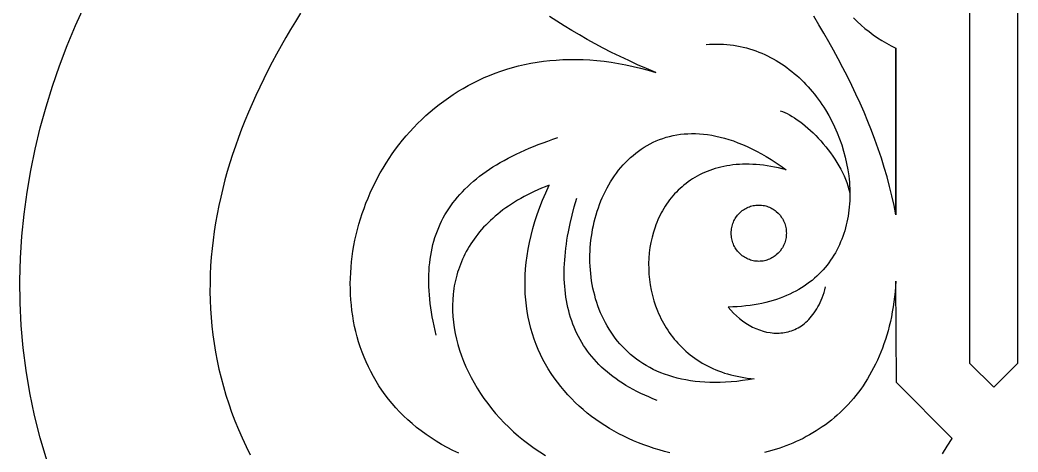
# Model space of a CAD drawing. Extents: x -5 to 96, y -47 to 131.
# Drawn here: x 14.91 to 46.04, y 63.44 to 76.91 of the extents above; entities that cross this region are included whole.
import ezdxf

# ---------------------------------------------------------------- set-up
doc = ezdxf.new("R2010")
doc.units = 0
doc.header["$MEASUREMENT"] = 0
doc.layers.add('LAYER_1', color=18, linetype='CONTINUOUS')

msp = doc.modelspace()

# ---------------------------------------------------------------- linework, layer by layer
at = {"layer": 'LAYER_1'}
for points in [[(45.283, 65.466), (44.536, 66.198), (44.523, 112.582), (45.283, 113.314), (46.042, 112.582), (46.029, 66.198)], [(45.283, 65.466), (44.536, 66.198), (44.523, 112.582), (45.283, 113.314), (46.042, 112.582), (46.029, 66.198)], [(42.236, 70.87), (42.236, 76.03)], [(37.816, 65.726), (37.63, 65.694), (37.447, 65.667), (37.268, 65.645), (37.093, 65.628), (36.921, 65.616), (36.754, 65.609), (36.589, 65.607), (36.429, 65.609), (36.272, 65.616), (36.119, 65.627), (35.969, 65.643), (35.823, 65.663), (35.68, 65.687), (35.541, 65.715), (35.406, 65.747), (35.274, 65.783), (35.146, 65.823), (35.021, 65.866), (34.899, 65.914), (34.781, 65.964), (34.666, 66.018), (34.555, 66.076), (34.447, 66.136), (34.343, 66.2), (34.242, 66.267), (34.144, 66.337), (34.05, 66.41), (33.959, 66.485), (33.871, 66.564), (33.787, 66.644), (33.706, 66.728), (33.628, 66.813), (33.553, 66.901), (33.482, 66.992), (33.413, 67.084), (33.348, 67.179), (33.286, 67.275), (33.228, 67.373), (33.172, 67.473), (33.12, 67.575), (33.07, 67.679), (33.024, 67.783), (32.981, 67.89), (32.941, 67.997), (32.903, 68.106), (32.869, 68.216), (32.838, 68.327), (32.81, 68.438), (32.785, 68.551), (32.763, 68.665), (32.744, 68.779), (32.728, 68.893), (32.714, 69.008), (32.704, 69.124), (32.696, 69.24), (32.691, 69.356), (32.689, 69.472), (32.69, 69.588), (32.694, 69.704), (32.701, 69.82), (32.71, 69.936), (32.722, 70.051), (32.737, 70.166), (32.755, 70.28), (32.775, 70.393), (32.798, 70.506), (32.824, 70.618), (32.852, 70.73), (32.883, 70.84), (32.917, 70.949), (32.953, 71.057), (32.992, 71.163), (33.033, 71.269), (33.077, 71.372), (33.124, 71.475), (33.173, 71.575), (33.224, 71.674), (33.278, 71.771), (33.335, 71.866), (33.394, 71.959), (33.456, 72.05), (33.52, 72.139), (33.586, 72.225), (33.655, 72.309), (33.726, 72.391), (33.799, 72.47), (33.875, 72.546), (33.954, 72.62), (34.034, 72.691), (34.117, 72.758), (34.202, 72.823), (34.289, 72.885), (34.379, 72.943), (34.471, 72.998), (34.565, 73.05), (34.662, 73.098), (34.76, 73.143), (34.861, 73.184), (34.964, 73.221), (35.069, 73.254), (35.176, 73.283), (35.285, 73.309), (35.396, 73.33), (35.51, 73.347), (35.625, 73.359), (35.743, 73.367), (35.863, 73.371), (35.984, 73.37), (36.108, 73.364), (36.233, 73.354), (36.361, 73.339), (36.49, 73.318), (36.622, 73.293), (36.755, 73.262), (36.89, 73.227), (37.027, 73.185), (37.166, 73.139), (37.307, 73.087), (37.45, 73.029), (37.594, 72.966), (37.74, 72.896), (37.888, 72.821), (38.038, 72.74), (38.19, 72.653), (38.343, 72.559), (38.498, 72.46), (38.655, 72.354), (38.813, 72.241), (38.69, 72.272), (38.569, 72.3), (38.449, 72.325), (38.331, 72.347), (38.215, 72.366), (38.101, 72.381), (37.988, 72.394), (37.878, 72.403), (37.769, 72.41), (37.661, 72.414), (37.556, 72.415), (37.452, 72.413), (37.35, 72.409), (37.25, 72.402), (37.152, 72.392), (37.056, 72.379), (36.961, 72.364), (36.868, 72.347), (36.777, 72.327), (36.687, 72.305), (36.6, 72.28), (36.514, 72.253), (36.43, 72.224), (36.348, 72.193), (36.267, 72.159), (36.189, 72.124), (36.112, 72.086), (36.037, 72.046), (35.963, 72.004), (35.892, 71.961), (35.822, 71.915), (35.754, 71.868), (35.688, 71.818), (35.624, 71.767), (35.562, 71.715), (35.501, 71.66), (35.442, 71.604), (35.385, 71.547), (35.33, 71.487), (35.277, 71.427), (35.225, 71.365), (35.175, 71.301), (35.127, 71.237), (35.081, 71.171), (35.037, 71.103), (34.994, 71.035), (34.954, 70.965), (34.915, 70.895), (34.878, 70.823), (34.843, 70.75), (34.809, 70.676), (34.778, 70.601), (34.748, 70.526), (34.72, 70.449), (34.67, 70.294), (34.627, 70.136), (34.591, 69.976), (34.563, 69.814), (34.542, 69.649), (34.528, 69.484), (34.522, 69.318), (34.523, 69.151), (34.532, 68.984), (34.548, 68.817), (34.571, 68.651), (34.602, 68.485), (34.64, 68.321), (34.686, 68.159), (34.739, 67.998), (34.8, 67.84), (34.833, 67.762), (34.868, 67.685), (34.905, 67.608), (34.944, 67.533), (34.984, 67.458), (35.027, 67.384), (35.071, 67.311), (35.117, 67.239), (35.166, 67.168), (35.216, 67.098), (35.267, 67.03), (35.321, 66.962), (35.377, 66.896), (35.434, 66.831), (35.494, 66.768), (35.555, 66.706), (35.618, 66.645), (35.683, 66.586), (35.75, 66.528), (35.819, 66.472), (35.89, 66.417), (35.963, 66.364), (36.037, 66.313), (36.114, 66.264), (36.192, 66.216), (36.272, 66.17), (36.355, 66.127), (36.439, 66.085), (36.525, 66.045), (36.613, 66.007), (36.702, 65.971), (36.794, 65.937), (36.888, 65.905), (36.983, 65.876), (37.081, 65.849), (37.18, 65.824), (37.281, 65.802), (37.384, 65.781), (37.489, 65.764), (37.596, 65.749), (37.705, 65.736)], [(37.816, 65.726), (37.63, 65.694), (37.447, 65.667), (37.268, 65.645), (37.093, 65.628), (36.921, 65.616), (36.754, 65.609), (36.589, 65.607), (36.429, 65.609), (36.272, 65.616), (36.119, 65.627), (35.969, 65.643), (35.823, 65.663), (35.68, 65.687), (35.541, 65.715), (35.406, 65.747), (35.274, 65.783), (35.146, 65.823), (35.021, 65.866), (34.899, 65.914), (34.781, 65.964), (34.666, 66.018), (34.555, 66.076), (34.447, 66.136), (34.343, 66.2), (34.242, 66.267), (34.144, 66.337), (34.05, 66.41), (33.959, 66.485), (33.871, 66.564), (33.787, 66.644), (33.706, 66.728), (33.628, 66.813), (33.553, 66.901), (33.482, 66.992), (33.413, 67.084), (33.348, 67.179), (33.286, 67.275), (33.228, 67.373), (33.172, 67.473), (33.12, 67.575), (33.07, 67.679), (33.024, 67.783), (32.981, 67.89), (32.941, 67.997), (32.903, 68.106), (32.869, 68.216), (32.838, 68.327), (32.81, 68.438), (32.785, 68.551), (32.763, 68.665), (32.744, 68.779), (32.728, 68.893), (32.714, 69.008), (32.704, 69.124), (32.696, 69.24), (32.691, 69.356), (32.689, 69.472), (32.69, 69.588), (32.694, 69.704), (32.701, 69.82), (32.71, 69.936), (32.722, 70.051), (32.737, 70.166), (32.755, 70.28), (32.775, 70.393), (32.798, 70.506), (32.824, 70.618), (32.852, 70.73), (32.883, 70.84), (32.917, 70.949), (32.953, 71.057), (32.992, 71.163), (33.033, 71.269), (33.077, 71.372), (33.124, 71.475), (33.173, 71.575), (33.224, 71.674), (33.278, 71.771), (33.335, 71.866), (33.394, 71.959), (33.456, 72.05), (33.52, 72.139), (33.586, 72.225), (33.655, 72.309), (33.726, 72.391), (33.799, 72.47), (33.875, 72.546), (33.954, 72.62), (34.034, 72.691), (34.117, 72.758), (34.202, 72.823), (34.289, 72.885), (34.379, 72.943), (34.471, 72.998), (34.565, 73.05), (34.662, 73.098), (34.76, 73.143), (34.861, 73.184), (34.964, 73.221), (35.069, 73.254), (35.176, 73.283), (35.285, 73.309), (35.396, 73.33), (35.51, 73.347), (35.625, 73.359), (35.743, 73.367), (35.863, 73.371), (35.984, 73.37), (36.108, 73.364), (36.233, 73.354), (36.361, 73.339), (36.49, 73.318), (36.622, 73.293), (36.755, 73.262), (36.89, 73.227), (37.027, 73.185), (37.166, 73.139), (37.307, 73.087), (37.45, 73.029), (37.594, 72.966), (37.74, 72.896), (37.888, 72.821), (38.038, 72.74), (38.19, 72.653), (38.343, 72.559), (38.498, 72.46), (38.655, 72.354), (38.813, 72.241), (38.69, 72.272), (38.569, 72.3), (38.449, 72.325), (38.331, 72.347), (38.215, 72.366), (38.101, 72.381), (37.988, 72.394), (37.878, 72.403), (37.769, 72.41), (37.661, 72.414), (37.556, 72.415), (37.452, 72.413), (37.35, 72.409), (37.25, 72.402), (37.152, 72.392), (37.056, 72.379), (36.961, 72.364), (36.868, 72.347), (36.777, 72.327), (36.687, 72.305), (36.6, 72.28), (36.514, 72.253), (36.43, 72.224), (36.348, 72.193), (36.267, 72.159), (36.189, 72.124), (36.112, 72.086), (36.037, 72.046), (35.963, 72.004), (35.892, 71.961), (35.822, 71.915), (35.754, 71.868), (35.688, 71.818), (35.624, 71.767), (35.562, 71.715), (35.501, 71.66), (35.442, 71.604), (35.385, 71.547), (35.33, 71.487), (35.277, 71.427), (35.225, 71.365), (35.175, 71.301), (35.127, 71.237), (35.081, 71.171), (35.037, 71.103), (34.994, 71.035), (34.954, 70.965), (34.915, 70.895), (34.878, 70.823), (34.843, 70.75), (34.809, 70.676), (34.778, 70.601), (34.748, 70.526), (34.72, 70.449), (34.67, 70.294), (34.627, 70.136), (34.591, 69.976), (34.563, 69.814), (34.542, 69.649), (34.528, 69.484), (34.522, 69.318), (34.523, 69.151), (34.532, 68.984), (34.548, 68.817), (34.571, 68.651), (34.602, 68.485), (34.64, 68.321), (34.686, 68.159), (34.739, 67.998), (34.8, 67.84), (34.833, 67.762), (34.868, 67.685), (34.905, 67.608), (34.944, 67.533), (34.984, 67.458), (35.027, 67.384), (35.071, 67.311), (35.117, 67.239), (35.166, 67.168), (35.216, 67.098), (35.267, 67.03), (35.321, 66.962), (35.377, 66.896), (35.434, 66.831), (35.494, 66.768), (35.555, 66.706), (35.618, 66.645), (35.683, 66.586), (35.75, 66.528), (35.819, 66.472), (35.89, 66.417), (35.963, 66.364), (36.037, 66.313), (36.114, 66.264), (36.192, 66.216), (36.272, 66.17), (36.355, 66.127), (36.439, 66.085), (36.525, 66.045), (36.613, 66.007), (36.702, 65.971), (36.794, 65.937), (36.888, 65.905), (36.983, 65.876), (37.081, 65.849), (37.18, 65.824), (37.281, 65.802), (37.384, 65.781), (37.489, 65.764), (37.596, 65.749), (37.705, 65.736)], [(37.099, 70.264), (37.1, 70.31), (37.103, 70.354), (37.108, 70.398), (37.116, 70.441), (37.126, 70.484), (37.137, 70.526), (37.151, 70.566), (37.166, 70.606), (37.183, 70.645), (37.202, 70.683), (37.223, 70.72), (37.245, 70.755), (37.295, 70.823), (37.35, 70.885), (37.411, 70.942), (37.443, 70.968), (37.477, 70.993), (37.512, 71.016), (37.548, 71.037), (37.585, 71.056), (37.623, 71.074), (37.662, 71.089), (37.702, 71.103), (37.743, 71.115), (37.784, 71.125), (37.826, 71.133), (37.869, 71.138), (37.913, 71.142), (37.957, 71.143), (38.001, 71.142), (38.045, 71.138), (38.088, 71.133), (38.13, 71.125), (38.172, 71.115), (38.212, 71.103), (38.252, 71.089), (38.291, 71.074), (38.329, 71.056), (38.366, 71.037), (38.402, 71.016), (38.437, 70.993), (38.471, 70.968), (38.503, 70.942), (38.564, 70.885), (38.62, 70.823), (38.669, 70.755), (38.691, 70.72), (38.712, 70.683), (38.731, 70.645), (38.748, 70.606), (38.764, 70.566), (38.777, 70.526), (38.789, 70.484), (38.798, 70.441), (38.806, 70.398), (38.811, 70.354), (38.815, 70.31), (38.816, 70.264), (38.815, 70.219), (38.811, 70.175), (38.806, 70.131), (38.798, 70.087), (38.789, 70.045), (38.777, 70.003), (38.764, 69.962), (38.748, 69.923), (38.731, 69.884), (38.712, 69.846), (38.691, 69.809), (38.669, 69.773), (38.62, 69.706), (38.564, 69.643), (38.503, 69.587), (38.471, 69.561), (38.437, 69.536), (38.402, 69.513), (38.366, 69.492), (38.329, 69.473), (38.291, 69.455), (38.252, 69.439), (38.212, 69.426), (38.172, 69.414), (38.13, 69.404), (38.088, 69.396), (38.045, 69.391), (38.001, 69.387), (37.957, 69.386), (37.913, 69.387), (37.869, 69.391), (37.826, 69.396), (37.784, 69.404), (37.743, 69.414), (37.702, 69.426), (37.662, 69.439), (37.623, 69.455), (37.585, 69.473), (37.548, 69.492), (37.512, 69.513), (37.477, 69.536), (37.443, 69.561), (37.411, 69.587), (37.35, 69.643), (37.295, 69.706), (37.245, 69.773), (37.223, 69.809), (37.202, 69.846), (37.183, 69.884), (37.166, 69.923), (37.151, 69.962), (37.137, 70.003), (37.126, 70.045), (37.116, 70.087), (37.108, 70.131), (37.103, 70.175), (37.1, 70.219)], [(37.099, 70.264), (37.1, 70.31), (37.103, 70.354), (37.108, 70.398), (37.116, 70.441), (37.126, 70.484), (37.137, 70.526), (37.151, 70.566), (37.166, 70.606), (37.183, 70.645), (37.202, 70.683), (37.223, 70.72), (37.245, 70.755), (37.295, 70.823), (37.35, 70.885), (37.411, 70.942), (37.443, 70.968), (37.477, 70.993), (37.512, 71.016), (37.548, 71.037), (37.585, 71.056), (37.623, 71.074), (37.662, 71.089), (37.702, 71.103), (37.743, 71.115), (37.784, 71.125), (37.826, 71.133), (37.869, 71.138), (37.913, 71.142), (37.957, 71.143), (38.001, 71.142), (38.045, 71.138), (38.088, 71.133), (38.13, 71.125), (38.172, 71.115), (38.212, 71.103), (38.252, 71.089), (38.291, 71.074), (38.329, 71.056), (38.366, 71.037), (38.402, 71.016), (38.437, 70.993), (38.471, 70.968), (38.503, 70.942), (38.564, 70.885), (38.62, 70.823), (38.669, 70.755), (38.691, 70.72), (38.712, 70.683), (38.731, 70.645), (38.748, 70.606), (38.764, 70.566), (38.777, 70.526), (38.789, 70.484), (38.798, 70.441), (38.806, 70.398), (38.811, 70.354), (38.815, 70.31), (38.816, 70.264), (38.815, 70.219), (38.811, 70.175), (38.806, 70.131), (38.798, 70.087), (38.789, 70.045), (38.777, 70.003), (38.764, 69.962), (38.748, 69.923), (38.731, 69.884), (38.712, 69.846), (38.691, 69.809), (38.669, 69.773), (38.62, 69.706), (38.564, 69.643), (38.503, 69.587), (38.471, 69.561), (38.437, 69.536), (38.402, 69.513), (38.366, 69.492), (38.329, 69.473), (38.291, 69.455), (38.252, 69.439), (38.212, 69.426), (38.172, 69.414), (38.13, 69.404), (38.088, 69.396), (38.045, 69.391), (38.001, 69.387), (37.957, 69.386), (37.913, 69.387), (37.869, 69.391), (37.826, 69.396), (37.784, 69.404), (37.743, 69.414), (37.702, 69.426), (37.662, 69.439), (37.623, 69.455), (37.585, 69.473), (37.548, 69.492), (37.512, 69.513), (37.477, 69.536), (37.443, 69.561), (37.411, 69.587), (37.35, 69.643), (37.295, 69.706), (37.245, 69.773), (37.223, 69.809), (37.202, 69.846), (37.183, 69.884), (37.166, 69.923), (37.151, 69.962), (37.137, 70.003), (37.126, 70.045), (37.116, 70.087), (37.108, 70.131), (37.103, 70.175), (37.1, 70.219)]]:
    msp.add_lwpolyline(points, close=True, dxfattribs=at)
for points in [[(15.748, 63.183), (15.542, 63.88), (15.366, 64.58), (15.22, 65.282), (15.103, 65.986), (15.015, 66.689), (14.954, 67.391), (14.921, 68.091), (14.914, 68.789), (14.933, 69.483), (14.977, 70.174), (15.045, 70.86), (15.137, 71.54), (15.252, 72.215), (15.39, 72.884), (15.549, 73.546), (15.729, 74.201), (15.93, 74.847), (16.15, 75.486), (16.39, 76.117), (16.649, 76.739), (16.926, 77.352)], [(23.664, 77.121), (23.507, 76.868), (23.354, 76.615), (23.204, 76.361), (23.059, 76.105), (22.917, 75.849), (22.779, 75.592), (22.645, 75.334), (22.515, 75.076), (22.39, 74.817), (22.268, 74.557), (22.151, 74.296), (22.039, 74.034), (21.931, 73.772), (21.827, 73.51), (21.728, 73.247), (21.634, 72.983), (21.545, 72.719), (21.461, 72.454), (21.381, 72.188), (21.307, 71.923), (21.238, 71.657), (21.174, 71.39), (21.116, 71.123), (21.063, 70.856), (21.015, 70.588), (20.973, 70.321), (20.936, 70.052), (20.905, 69.784), (20.88, 69.516), (20.861, 69.247), (20.848, 68.978), (20.841, 68.709), (20.84, 68.44), (20.846, 68.171), (20.857, 67.902), (20.875, 67.633), (20.899, 67.364), (20.93, 67.095), (20.968, 66.826), (21.012, 66.557), (21.063, 66.288), (21.121, 66.02), (21.186, 65.752), (21.258, 65.483), (21.336, 65.216), (21.423, 64.948), (21.516, 64.681), (21.617, 64.414), (21.725, 64.147), (21.84, 63.881), (21.964, 63.615), (22.095, 63.35)], [(23.664, 77.121), (23.507, 76.868), (23.354, 76.615), (23.204, 76.361), (23.059, 76.105), (22.917, 75.849), (22.779, 75.592), (22.645, 75.334), (22.515, 75.076), (22.39, 74.817), (22.268, 74.557), (22.151, 74.296), (22.039, 74.034), (21.931, 73.772), (21.827, 73.51), (21.728, 73.247), (21.634, 72.983), (21.545, 72.719), (21.461, 72.454), (21.381, 72.188), (21.307, 71.923), (21.238, 71.657), (21.174, 71.39), (21.116, 71.123), (21.063, 70.856), (21.015, 70.588), (20.973, 70.321), (20.936, 70.052), (20.905, 69.784), (20.88, 69.516), (20.861, 69.247), (20.848, 68.978), (20.841, 68.709), (20.84, 68.44), (20.846, 68.171), (20.857, 67.902), (20.875, 67.633), (20.899, 67.364), (20.93, 67.095), (20.968, 66.826), (21.012, 66.557), (21.063, 66.288), (21.121, 66.02), (21.186, 65.752), (21.258, 65.483), (21.336, 65.216), (21.423, 64.948), (21.516, 64.681), (21.617, 64.414), (21.725, 64.147), (21.84, 63.881), (21.964, 63.615), (22.095, 63.35)], [(28.598, 63.406), (28.414, 63.493), (28.237, 63.584), (28.064, 63.68), (27.897, 63.778), (27.736, 63.881), (27.579, 63.987), (27.428, 64.097), (27.283, 64.21), (27.142, 64.327), (27.007, 64.446), (26.877, 64.569), (26.752, 64.695), (26.632, 64.824), (26.518, 64.955), (26.408, 65.09), (26.304, 65.226), (26.204, 65.366), (26.109, 65.508), (26.02, 65.652), (25.935, 65.798), (25.855, 65.947), (25.78, 66.097), (25.71, 66.249), (25.645, 66.403), (25.584, 66.559), (25.528, 66.717), (25.477, 66.876), (25.431, 67.036), (25.389, 67.197), (25.352, 67.36), (25.319, 67.524), (25.291, 67.689), (25.268, 67.855), (25.249, 68.021), (25.234, 68.188), (25.224, 68.356), (25.219, 68.525), (25.217, 68.693), (25.221, 68.862), (25.228, 69.031), (25.24, 69.201), (25.256, 69.37), (25.276, 69.539), (25.3, 69.708), (25.329, 69.876), (25.362, 70.044), (25.399, 70.212), (25.44, 70.379), (25.485, 70.545), (25.534, 70.71), (25.587, 70.875), (25.644, 71.038), (25.705, 71.2), (25.77, 71.361), (25.839, 71.521), (25.911, 71.679), (25.988, 71.836), (26.068, 71.991), (26.152, 72.144), (26.24, 72.296), (26.331, 72.445), (26.427, 72.593), (26.525, 72.738), (26.628, 72.881), (26.734, 73.022), (26.844, 73.16), (26.957, 73.296), (27.073, 73.429), (27.193, 73.559), (27.317, 73.687), (27.444, 73.811), (27.574, 73.932), (27.708, 74.051), (27.845, 74.166), (27.985, 74.277), (28.129, 74.385), (28.275, 74.49), (28.425, 74.591), (28.579, 74.688), (28.735, 74.781), (28.894, 74.871), (29.057, 74.956), (29.223, 75.037), (29.391, 75.114), (29.563, 75.186), (29.737, 75.254), (29.915, 75.317), (30.095, 75.376), (30.279, 75.43), (30.465, 75.479), (30.654, 75.523), (30.845, 75.562), (31.04, 75.595), (31.237, 75.624), (31.437, 75.647), (31.64, 75.664), (31.845, 75.676), (32.053, 75.683), (32.264, 75.683), (32.477, 75.678), (32.692, 75.666), (32.91, 75.649), (33.131, 75.625), (33.354, 75.595), (33.579, 75.558), (33.807, 75.515), (34.037, 75.466), (34.269, 75.41), (34.504, 75.346), (34.741, 75.276), (34.456, 75.397), (34.176, 75.519), (33.901, 75.644), (33.632, 75.772), (33.367, 75.902), (33.108, 76.034), (32.854, 76.169), (32.604, 76.306), (32.36, 76.446), (32.121, 76.587), (31.886, 76.731), (31.657, 76.877), (31.433, 77.025)], [(28.598, 63.406), (28.414, 63.493), (28.237, 63.584), (28.064, 63.68), (27.897, 63.778), (27.736, 63.881), (27.579, 63.987), (27.428, 64.097), (27.283, 64.21), (27.142, 64.327), (27.007, 64.446), (26.877, 64.569), (26.752, 64.695), (26.632, 64.824), (26.518, 64.955), (26.408, 65.09), (26.304, 65.226), (26.204, 65.366), (26.109, 65.508), (26.02, 65.652), (25.935, 65.798), (25.855, 65.947), (25.78, 66.097), (25.71, 66.249), (25.645, 66.403), (25.584, 66.559), (25.528, 66.717), (25.477, 66.876), (25.431, 67.036), (25.389, 67.197), (25.352, 67.36), (25.319, 67.524), (25.291, 67.689), (25.268, 67.855), (25.249, 68.021), (25.234, 68.188), (25.224, 68.356), (25.219, 68.525), (25.217, 68.693), (25.221, 68.862), (25.228, 69.031), (25.24, 69.201), (25.256, 69.37), (25.276, 69.539), (25.3, 69.708), (25.329, 69.876), (25.362, 70.044), (25.399, 70.212), (25.44, 70.379), (25.485, 70.545), (25.534, 70.71), (25.587, 70.875), (25.644, 71.038), (25.705, 71.2), (25.77, 71.361), (25.839, 71.521), (25.911, 71.679), (25.988, 71.836), (26.068, 71.991), (26.152, 72.144), (26.24, 72.296), (26.331, 72.445), (26.427, 72.593), (26.525, 72.738), (26.628, 72.881), (26.734, 73.022), (26.844, 73.16), (26.957, 73.296), (27.073, 73.429), (27.193, 73.559), (27.317, 73.687), (27.444, 73.811), (27.574, 73.932), (27.708, 74.051), (27.845, 74.166), (27.985, 74.277), (28.129, 74.385), (28.275, 74.49), (28.425, 74.591), (28.579, 74.688), (28.735, 74.781), (28.894, 74.871), (29.057, 74.956), (29.223, 75.037), (29.391, 75.114), (29.563, 75.186), (29.737, 75.254), (29.915, 75.317), (30.095, 75.376), (30.279, 75.43), (30.465, 75.479), (30.654, 75.523), (30.845, 75.562), (31.04, 75.595), (31.237, 75.624), (31.437, 75.647), (31.64, 75.664), (31.845, 75.676), (32.053, 75.683), (32.264, 75.683), (32.477, 75.678), (32.692, 75.666), (32.91, 75.649), (33.131, 75.625), (33.354, 75.595), (33.579, 75.558), (33.807, 75.515), (34.037, 75.466), (34.269, 75.41), (34.504, 75.346), (34.741, 75.276), (34.456, 75.397), (34.176, 75.519), (33.901, 75.644), (33.632, 75.772), (33.367, 75.902), (33.108, 76.034), (32.854, 76.169), (32.604, 76.306), (32.36, 76.446), (32.121, 76.587), (31.886, 76.731), (31.657, 76.877), (31.433, 77.025)], [(40.912, 76.977), (41.027, 76.864), (41.146, 76.755), (41.269, 76.65), (41.396, 76.549), (41.527, 76.453), (41.661, 76.36), (41.799, 76.271), (41.941, 76.187), (42.087, 76.106), (42.236, 76.03), (42.236, 70.832), (42.176, 71.131), (42.11, 71.428), (42.036, 71.724), (41.957, 72.018), (41.871, 72.311), (41.779, 72.603), (41.682, 72.892), (41.579, 73.181), (41.47, 73.467), (41.357, 73.752), (41.238, 74.035), (41.115, 74.317), (40.988, 74.596), (40.856, 74.874), (40.72, 75.15), (40.581, 75.424), (40.437, 75.696), (40.291, 75.967), (40.141, 76.235), (39.988, 76.501), (39.832, 76.765), (39.674, 77.028)], [(42.236, 70.832), (42.176, 71.131), (42.11, 71.428), (42.036, 71.724), (41.957, 72.018), (41.871, 72.311), (41.779, 72.603), (41.682, 72.892), (41.579, 73.181), (41.47, 73.467), (41.357, 73.752), (41.238, 74.035), (41.115, 74.317), (40.988, 74.596), (40.856, 74.874), (40.72, 75.15), (40.581, 75.424), (40.437, 75.696), (40.291, 75.967), (40.141, 76.235), (39.988, 76.501), (39.832, 76.765), (39.674, 77.028)], [(40.912, 76.977), (41.027, 76.864), (41.146, 76.755), (41.269, 76.65), (41.396, 76.549), (41.527, 76.453), (41.661, 76.36), (41.799, 76.271), (41.941, 76.187), (42.087, 76.106), (42.236, 76.03)], [(36.311, 76.151), (36.422, 76.158), (36.532, 76.162), (36.641, 76.163), (36.749, 76.161), (36.856, 76.156), (36.961, 76.147), (37.066, 76.136), (37.17, 76.122), (37.272, 76.106), (37.374, 76.086), (37.474, 76.064), (37.573, 76.039), (37.671, 76.011), (37.767, 75.981), (37.863, 75.948), (37.957, 75.912), (38.05, 75.875), (38.142, 75.834), (38.232, 75.792), (38.322, 75.747), (38.409, 75.7), (38.496, 75.651), (38.581, 75.599), (38.665, 75.546), (38.748, 75.49), (38.829, 75.433), (38.908, 75.373), (38.987, 75.311), (39.064, 75.248), (39.139, 75.183), (39.213, 75.116), (39.286, 75.048), (39.357, 74.977), (39.426, 74.905), (39.494, 74.832), (39.561, 74.757), (39.625, 74.681), (39.689, 74.603), (39.75, 74.524), (39.811, 74.443), (39.869, 74.361), (39.926, 74.278), (39.981, 74.194), (40.035, 74.109), (40.137, 73.935), (40.232, 73.757), (40.321, 73.576), (40.402, 73.392), (40.476, 73.205), (40.542, 73.016), (40.602, 72.824), (40.653, 72.631), (40.697, 72.437), (40.733, 72.243), (40.761, 72.048), (40.772, 71.95), (40.781, 71.853), (40.788, 71.755), (40.793, 71.658), (40.796, 71.561), (40.797, 71.464), (40.795, 71.368), (40.792, 71.272), (40.786, 71.176), (40.778, 71.081), (40.768, 70.986), (40.756, 70.891), (40.741, 70.798), (40.725, 70.705), (40.706, 70.613), (40.685, 70.521), (40.661, 70.43), (40.636, 70.34), (40.608, 70.251), (40.577, 70.163), (40.545, 70.076), (40.51, 69.99), (40.472, 69.905), (40.432, 69.821), (40.39, 69.738), (40.346, 69.657), (40.299, 69.577), (40.249, 69.498), (40.197, 69.421), (40.143, 69.345), (40.086, 69.27), (40.027, 69.197), (39.965, 69.126), (39.901, 69.056), (39.834, 68.988), (39.764, 68.921), (39.692, 68.857), (39.617, 68.794), (39.54, 68.733), (39.46, 68.674), (39.377, 68.617), (39.292, 68.562), (39.204, 68.509), (39.113, 68.458), (39.02, 68.41), (38.924, 68.363), (38.825, 68.319), (38.724, 68.277), (38.619, 68.238), (38.512, 68.2), (38.402, 68.166), (38.29, 68.134), (38.174, 68.104), (38.056, 68.077), (37.934, 68.053), (37.81, 68.031), (37.683, 68.013), (37.553, 67.996), (37.421, 67.983), (37.285, 67.973), (37.146, 67.966), (37.004, 67.961), (37.085, 67.864), (37.171, 67.771), (37.261, 67.684), (37.354, 67.602), (37.452, 67.527), (37.552, 67.457), (37.655, 67.394), (37.761, 67.338), (37.869, 67.288), (37.978, 67.246), (38.089, 67.21), (38.201, 67.183), (38.313, 67.163), (38.369, 67.156), (38.425, 67.151), (38.481, 67.149), (38.537, 67.148), (38.593, 67.15), (38.649, 67.153), (38.704, 67.159), (38.759, 67.167), (38.814, 67.177), (38.868, 67.19), (38.922, 67.205), (38.976, 67.222), (39.028, 67.242), (39.081, 67.264), (39.133, 67.288), (39.184, 67.315), (39.234, 67.344), (39.284, 67.376), (39.332, 67.411), (39.38, 67.448), (39.427, 67.487), (39.473, 67.53), (39.518, 67.575), (39.562, 67.622), (39.605, 67.673), (39.647, 67.726), (39.688, 67.782), (39.727, 67.84), (39.765, 67.902), (39.802, 67.966), (39.837, 68.034), (39.871, 68.104), (39.903, 68.177), (39.934, 68.253), (39.964, 68.333), (39.992, 68.415), (40.018, 68.5), (40.042, 68.589)], [(42.236, 70.87), (42.236, 76.03)], [(38.624, 74.082), (38.694, 74.058), (38.766, 74.028), (38.841, 73.993), (38.917, 73.953), (38.996, 73.908), (39.075, 73.858), (39.156, 73.803), (39.237, 73.745), (39.319, 73.682), (39.402, 73.615), (39.485, 73.544), (39.567, 73.47), (39.649, 73.392), (39.731, 73.312), (39.811, 73.228), (39.891, 73.141), (39.968, 73.052), (40.045, 72.96), (40.119, 72.866), (40.191, 72.77), (40.261, 72.671), (40.328, 72.572), (40.392, 72.471), (40.453, 72.368), (40.511, 72.264), (40.565, 72.16), (40.615, 72.054), (40.661, 71.949), (40.702, 71.842), (40.738, 71.736), (40.77, 71.629), (40.796, 71.523)], [(27.895, 67.081), (27.86, 67.228), (27.827, 67.373), (27.798, 67.517), (27.771, 67.658), (27.748, 67.798), (27.727, 67.936), (27.709, 68.072), (27.694, 68.207), (27.682, 68.339), (27.673, 68.47), (27.667, 68.599), (27.664, 68.727), (27.663, 68.853), (27.666, 68.977), (27.672, 69.099), (27.681, 69.22), (27.692, 69.339), (27.707, 69.457), (27.724, 69.572), (27.745, 69.686), (27.769, 69.799), (27.795, 69.91), (27.825, 70.019), (27.857, 70.127), (27.893, 70.233), (27.932, 70.338), (27.973, 70.441), (28.018, 70.542), (28.066, 70.642), (28.116, 70.74), (28.17, 70.837), (28.227, 70.932), (28.287, 71.026), (28.35, 71.118), (28.416, 71.209), (28.485, 71.299), (28.557, 71.386), (28.633, 71.473), (28.711, 71.558), (28.792, 71.641), (28.877, 71.724), (28.965, 71.804), (29.055, 71.884), (29.149, 71.961), (29.246, 72.038), (29.347, 72.113), (29.45, 72.187), (29.556, 72.259), (29.666, 72.331), (29.778, 72.4), (29.894, 72.469), (30.013, 72.536), (30.136, 72.602), (30.261, 72.666), (30.389, 72.73), (30.521, 72.791), (30.656, 72.852), (30.794, 72.912), (30.935, 72.97), (31.08, 73.027), (31.227, 73.083), (31.378, 73.137), (31.532, 73.191), (31.69, 73.243)], [(35.182, 63.421), (35.017, 63.462), (34.852, 63.507), (34.689, 63.556), (34.527, 63.609), (34.367, 63.666), (34.209, 63.727), (34.052, 63.792), (33.897, 63.861), (33.744, 63.934), (33.593, 64.011), (33.444, 64.092), (33.298, 64.177), (33.154, 64.265), (33.013, 64.357), (32.875, 64.453), (32.74, 64.553), (32.608, 64.657), (32.479, 64.764), (32.353, 64.875), (32.231, 64.989), (32.112, 65.108), (31.997, 65.229), (31.886, 65.355), (31.779, 65.483), (31.676, 65.616), (31.577, 65.751), (31.482, 65.891), (31.392, 66.033), (31.307, 66.179), (31.226, 66.329), (31.15, 66.481), (31.08, 66.637), (31.014, 66.796), (30.953, 66.959), (30.898, 67.125), (30.849, 67.293), (30.805, 67.465), (30.767, 67.641), (30.735, 67.819), (30.708, 68), (30.688, 68.185), (30.675, 68.372), (30.667, 68.563), (30.667, 68.756), (30.673, 68.952), (30.685, 69.151), (30.705, 69.354), (30.732, 69.559), (30.766, 69.766), (30.807, 69.977), (30.856, 70.19), (30.912, 70.406), (30.976, 70.625), (31.048, 70.847), (31.128, 71.071), (31.216, 71.298), (31.313, 71.527), (31.417, 71.759), (31.298, 71.712), (31.181, 71.664), (31.066, 71.615), (30.954, 71.564), (30.845, 71.512), (30.739, 71.459), (30.635, 71.404), (30.533, 71.348), (30.435, 71.291), (30.338, 71.233), (30.245, 71.173), (30.153, 71.112), (30.065, 71.051), (29.978, 70.988), (29.895, 70.924), (29.813, 70.859), (29.734, 70.793), (29.658, 70.726), (29.584, 70.658), (29.512, 70.589), (29.443, 70.519), (29.376, 70.448), (29.312, 70.376), (29.25, 70.304), (29.19, 70.23), (29.132, 70.156), (29.077, 70.081), (29.024, 70.005), (28.974, 69.928), (28.925, 69.851), (28.879, 69.773), (28.835, 69.694), (28.793, 69.615), (28.754, 69.535), (28.717, 69.455), (28.682, 69.373), (28.649, 69.292), (28.618, 69.209), (28.589, 69.127), (28.562, 69.044), (28.538, 68.96), (28.516, 68.876), (28.495, 68.791), (28.477, 68.706), (28.461, 68.621), (28.447, 68.536), (28.435, 68.45), (28.425, 68.363), (28.41, 68.19), (28.404, 68.016), (28.405, 67.841), (28.414, 67.666), (28.431, 67.491), (28.454, 67.315), (28.486, 67.139), (28.524, 66.964), (28.569, 66.789), (28.622, 66.615), (28.681, 66.442), (28.747, 66.269), (28.819, 66.098), (28.898, 65.929), (28.983, 65.761), (29.075, 65.594), (29.173, 65.43), (29.277, 65.268), (29.386, 65.108), (29.502, 64.951), (29.623, 64.797), (29.75, 64.645), (29.882, 64.497), (30.02, 64.352), (30.163, 64.211), (30.311, 64.073), (30.464, 63.939), (30.622, 63.809), (30.785, 63.684), (30.953, 63.563), (31.125, 63.447), (31.301, 63.336)], [(35.182, 63.421), (35.017, 63.462), (34.852, 63.507), (34.689, 63.556), (34.527, 63.609), (34.367, 63.666), (34.209, 63.727), (34.052, 63.792), (33.897, 63.861), (33.744, 63.934), (33.593, 64.011), (33.444, 64.092), (33.298, 64.177), (33.154, 64.265), (33.013, 64.357), (32.875, 64.453), (32.74, 64.553), (32.608, 64.657), (32.479, 64.764), (32.353, 64.875), (32.231, 64.989), (32.112, 65.108), (31.997, 65.229), (31.886, 65.355), (31.779, 65.483), (31.676, 65.616), (31.577, 65.751), (31.482, 65.891), (31.392, 66.033), (31.307, 66.179), (31.226, 66.329), (31.15, 66.481), (31.08, 66.637), (31.014, 66.796), (30.953, 66.959), (30.898, 67.125), (30.849, 67.293), (30.805, 67.465), (30.767, 67.641), (30.735, 67.819), (30.708, 68), (30.688, 68.185), (30.675, 68.372), (30.667, 68.563), (30.667, 68.756), (30.673, 68.952), (30.685, 69.151), (30.705, 69.354), (30.732, 69.559), (30.766, 69.766), (30.807, 69.977), (30.856, 70.19), (30.912, 70.406), (30.976, 70.625), (31.048, 70.847), (31.128, 71.071), (31.216, 71.298), (31.313, 71.527), (31.417, 71.759), (31.298, 71.712), (31.181, 71.664), (31.066, 71.615), (30.954, 71.564), (30.845, 71.512), (30.739, 71.459), (30.635, 71.404), (30.533, 71.348), (30.435, 71.291), (30.338, 71.233), (30.245, 71.173), (30.153, 71.112), (30.065, 71.051), (29.978, 70.988), (29.895, 70.924), (29.813, 70.859), (29.734, 70.793), (29.658, 70.726), (29.584, 70.658), (29.512, 70.589), (29.443, 70.519), (29.376, 70.448), (29.312, 70.376), (29.25, 70.304), (29.19, 70.23), (29.132, 70.156), (29.077, 70.081), (29.024, 70.005), (28.974, 69.928), (28.925, 69.851), (28.879, 69.773), (28.835, 69.694), (28.793, 69.615), (28.754, 69.535), (28.717, 69.455), (28.682, 69.373), (28.649, 69.292), (28.618, 69.209), (28.589, 69.127), (28.562, 69.044), (28.538, 68.96), (28.516, 68.876), (28.495, 68.791), (28.477, 68.706), (28.461, 68.621), (28.447, 68.536), (28.435, 68.45), (28.425, 68.363), (28.41, 68.19), (28.404, 68.016), (28.405, 67.841), (28.414, 67.666), (28.431, 67.491), (28.454, 67.315), (28.486, 67.139), (28.524, 66.964), (28.569, 66.789), (28.622, 66.615), (28.681, 66.442), (28.747, 66.269), (28.819, 66.098), (28.898, 65.929), (28.983, 65.761), (29.075, 65.594), (29.173, 65.43), (29.277, 65.268), (29.386, 65.108), (29.502, 64.951), (29.623, 64.797), (29.75, 64.645), (29.882, 64.497), (30.02, 64.352), (30.163, 64.211), (30.311, 64.073), (30.464, 63.939), (30.622, 63.809), (30.785, 63.684), (30.953, 63.563), (31.125, 63.447), (31.301, 63.336)], [(34.789, 65.052), (34.656, 65.104), (34.525, 65.158), (34.398, 65.214), (34.275, 65.271), (34.155, 65.33), (34.038, 65.391), (33.925, 65.453), (33.815, 65.518), (33.709, 65.584), (33.605, 65.651), (33.505, 65.72), (33.409, 65.791), (33.315, 65.864), (33.225, 65.938), (33.138, 66.014), (33.054, 66.091), (32.973, 66.17), (32.895, 66.251), (32.821, 66.333), (32.749, 66.416), (32.681, 66.501), (32.615, 66.588), (32.553, 66.676), (32.493, 66.765), (32.437, 66.856), (32.383, 66.948), (32.332, 67.042), (32.285, 67.137), (32.24, 67.234), (32.198, 67.332), (32.158, 67.431), (32.122, 67.531), (32.088, 67.633), (32.057, 67.736), (32.028, 67.841), (32.003, 67.947), (31.98, 68.054), (31.959, 68.162), (31.942, 68.271), (31.927, 68.382), (31.914, 68.494), (31.904, 68.607), (31.896, 68.721), (31.891, 68.836), (31.889, 68.953), (31.889, 69.07), (31.891, 69.189), (31.896, 69.309), (31.903, 69.43), (31.913, 69.551), (31.924, 69.674), (31.939, 69.798), (31.955, 69.923), (31.974, 70.049), (31.995, 70.176), (32.018, 70.304), (32.071, 70.562), (32.132, 70.825), (32.202, 71.09), (32.28, 71.359)], [(43.683, 63.38), (43.833, 63.623), (43.986, 63.86), (42.249, 65.605), (42.236, 68.77), (42.225, 68.603), (42.21, 68.439), (42.192, 68.277), (42.171, 68.119), (42.148, 67.963), (42.121, 67.81), (42.092, 67.659), (42.06, 67.511), (42.025, 67.366), (41.988, 67.224), (41.948, 67.084), (41.905, 66.947), (41.86, 66.813), (41.812, 66.681), (41.762, 66.552), (41.71, 66.426), (41.655, 66.302), (41.598, 66.181), (41.538, 66.062), (41.477, 65.947), (41.413, 65.833), (41.347, 65.722), (41.279, 65.614), (41.208, 65.509), (41.136, 65.406), (41.062, 65.305), (40.986, 65.207), (40.908, 65.112), (40.828, 65.019), (40.747, 64.928), (40.663, 64.84), (40.578, 64.755), (40.491, 64.672), (40.403, 64.592), (40.313, 64.514), (40.222, 64.438), (40.129, 64.365), (40.034, 64.294), (39.938, 64.226), (39.841, 64.16), (39.742, 64.097), (39.643, 64.035), (39.542, 63.977), (39.439, 63.92), (39.336, 63.867), (39.231, 63.815), (39.126, 63.766), (39.019, 63.719), (38.912, 63.674), (38.803, 63.632), (38.694, 63.592), (38.584, 63.554), (38.472, 63.519), (38.361, 63.486), (38.248, 63.455), (38.135, 63.427)], [(43.683, 63.38), (43.833, 63.623), (43.986, 63.86), (42.249, 65.605), (42.236, 68.77), (42.225, 68.603), (42.21, 68.439), (42.192, 68.277), (42.171, 68.119), (42.148, 67.963), (42.121, 67.81), (42.092, 67.659), (42.06, 67.511), (42.025, 67.366), (41.988, 67.224), (41.948, 67.084), (41.905, 66.947), (41.86, 66.813), (41.812, 66.681), (41.762, 66.552), (41.71, 66.426), (41.655, 66.302), (41.598, 66.181), (41.538, 66.062), (41.477, 65.947), (41.413, 65.833), (41.347, 65.722), (41.279, 65.614), (41.208, 65.509), (41.136, 65.406), (41.062, 65.305), (40.986, 65.207), (40.908, 65.112), (40.828, 65.019), (40.747, 64.928), (40.663, 64.84), (40.578, 64.755), (40.491, 64.672), (40.403, 64.592), (40.313, 64.514), (40.222, 64.438), (40.129, 64.365), (40.034, 64.294), (39.938, 64.226), (39.841, 64.16), (39.742, 64.097), (39.643, 64.035), (39.542, 63.977), (39.439, 63.92), (39.336, 63.867), (39.231, 63.815), (39.126, 63.766), (39.019, 63.719), (38.912, 63.674), (38.803, 63.632), (38.694, 63.592), (38.584, 63.554), (38.472, 63.519), (38.361, 63.486), (38.248, 63.455), (38.135, 63.427)]]:
    msp.add_lwpolyline(points, dxfattribs=at)

doc.saveas('drawing.dxf')
